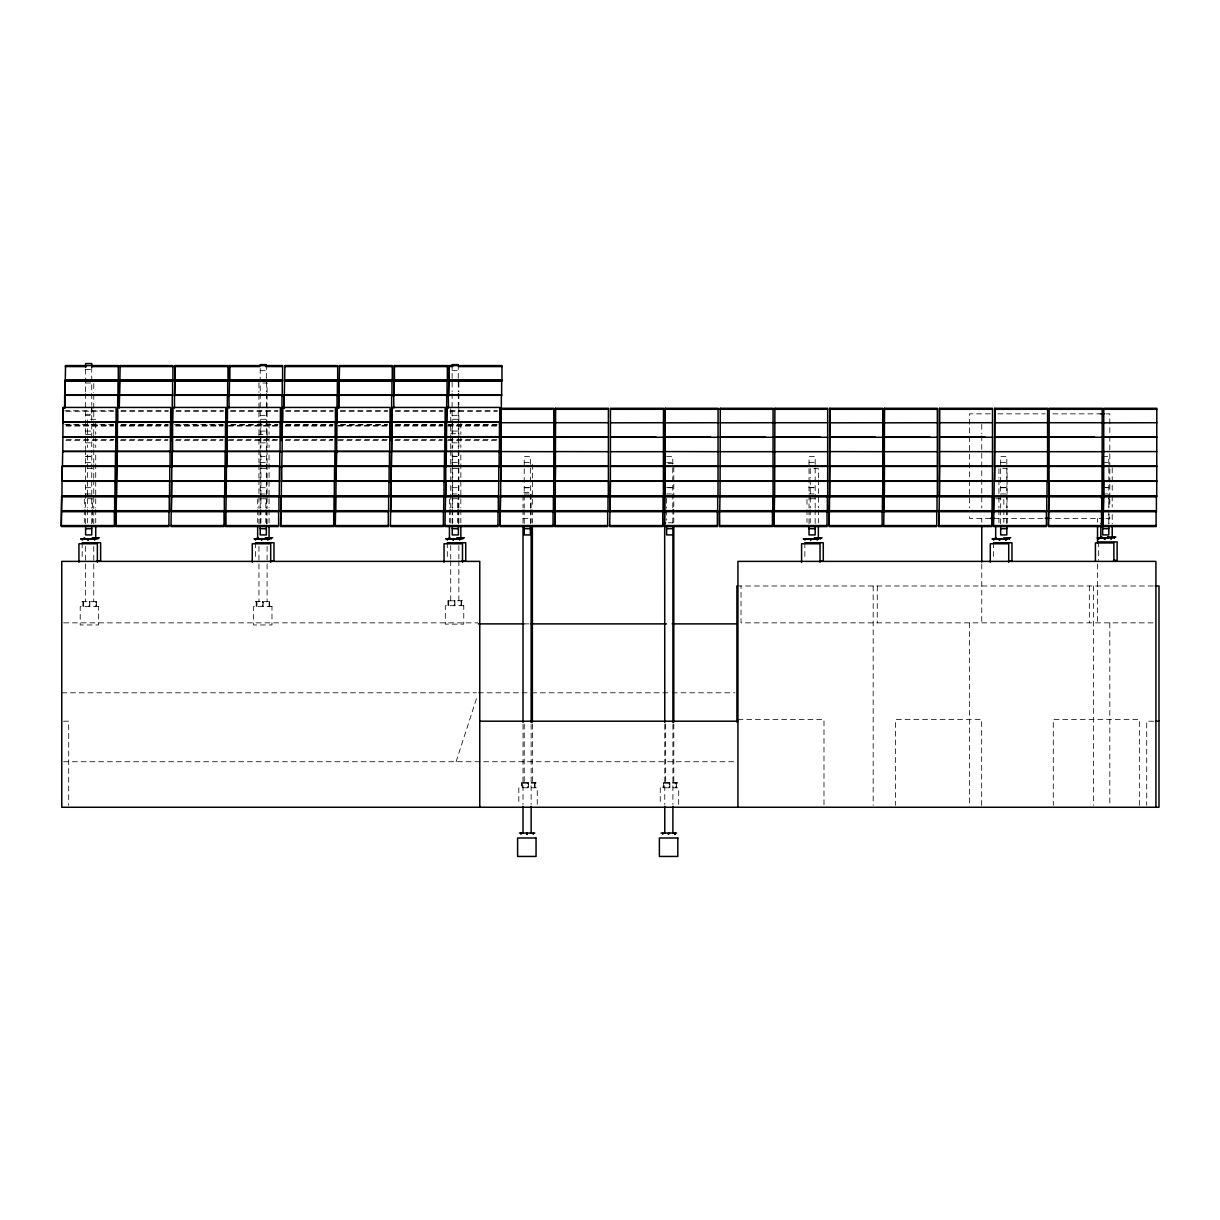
<?xml version="1.0" encoding="UTF-8"?>
<svg xmlns="http://www.w3.org/2000/svg" width="1220" height="1220" viewBox="0 0 1220 1220"><rect width="100%" height="100%" fill="white"/><g stroke="black" fill="none" stroke-linecap="round" stroke-linejoin="round"><path stroke-width="0.75" stroke-dasharray="5 3.75" d="M262.498 602.832L262.498 601.551L263.047 602.832M527.772 782.828L528.306 784.109L528.29 782.828M669.216 784.109L669.216 782.828L669.75 784.109M448.731 605.684L448.716 600.469L448.014 600.85M91.881 408.212L91.744 415.349L85.598 415.349M456.082 761.737L477.188 696.437M85.598 369.629L91.744 369.629M260.211 370.682L266.356 370.682M452.117 370.682L458.262 370.682M85.614 383.004L93.757 383.004L93.757 392.504M64.645 410.835L113.887 410.835M121.146 410.835L168.497 410.835M176.229 410.835L223.58 410.835M230.824 410.835L278.175 410.835M285.907 410.835L333.258 410.835M340.517 410.85L387.853 410.85M395.585 410.85L442.936 410.85M450.195 410.85L497.546 410.85M66.231 411.155L113.582 411.155M120.826 411.155L168.177 411.155M175.909 411.155L223.26 411.155M230.519 411.155L277.855 411.155M285.587 411.155L332.938 411.155M340.197 411.155L387.548 411.155M395.28 411.155L442.616 411.155M449.875 411.155L497.226 411.155M990.335 413.854L969.473 413.854L969.473 507.886M997.914 413.854L1045.342 413.854M1052.921 413.854L1100.333 413.854M1106.037 413.854L1109.819 413.854L1109.819 467.062M85.598 414.297L91.744 414.297M260.211 415.349L266.356 415.349M452.117 415.349L458.262 415.349M95.724 419.283L87.596 419.283L87.596 434.32M260.927 419.283L269.056 419.283M452.696 419.283L460.84 419.283M64.812 424.682L113.674 424.682M121.299 424.682L168.284 424.682M174.49 424.682L223.367 424.682M230.976 424.682L277.962 424.682M286.06 424.682L333.045 424.682M340.654 424.682L387.655 424.682M395.737 424.682L442.723 424.682M448.457 424.682L497.333 424.682M66.368 425.002L113.292 425.002M120.978 425.002L167.902 425.002M176.046 425.002L222.97 425.002M230.656 425.002L277.58 425.002M285.739 425.002L332.663 425.002M340.334 425.002L387.258 425.002M395.417 425.002L442.341 425.002M448.137 425.002L496.936 425.002M66.231 425.704L113.582 425.704M120.826 425.704L168.177 425.704M175.909 425.704L223.26 425.704M228.628 425.704L277.855 425.704M285.587 425.704L332.938 425.704M338.306 425.704L387.548 425.704M395.28 425.704L442.616 425.704M447.984 425.704L497.226 425.704M65.91 426.009L113.262 426.009M120.521 426.009L167.857 426.009M175.588 426.009L222.94 426.009M228.308 426.009L277.55 426.009M285.282 426.009L332.618 426.009M337.986 426.009L387.228 426.009M394.96 426.009L442.311 426.009M447.664 426.009L496.906 426.009M85.598 431.057L91.744 431.117M260.211 431.117L266.356 431.057M452.117 431.057L458.262 431.057M450.729 433.725L458.857 433.725M85.614 434.564L93.757 434.564L93.757 447.847M66.368 439.536L113.368 439.536L109.678 439.536M120.978 439.536L167.963 439.536M176.061 439.536L223.046 439.536M228.78 439.536L277.657 439.536L273.966 439.536M285.739 439.536L332.724 439.536L329.049 439.536M338.458 439.536L387.335 439.536L383.644 439.536M395.417 439.536L442.403 439.551M448.137 439.551L497.013 439.551M65.91 440.557L113.262 440.557M120.521 440.557L167.857 440.557M175.588 440.557L222.94 440.557M228.308 440.557L281.332 440.557M285.282 440.557L332.618 440.557M337.986 440.557L391.01 440.557M394.96 440.557L442.311 440.557M447.664 440.557L500.703 440.557M85.598 442.845L91.744 442.845M260.211 442.845L266.356 442.845M452.117 442.845L458.262 442.845M85.598 456.265L91.744 456.265M452.117 456.265L458.262 456.265M85.598 456.463L91.744 456.463M260.211 456.509L266.356 456.326M452.117 456.463L458.262 456.463M666.623 456.463L672.769 456.463L672.769 508.13M1102.666 456.463L1108.812 456.463L1108.812 508.099M85.598 462.487L91.744 462.532M260.211 462.532L266.356 462.593M452.117 462.487L458.262 462.532M524.219 462.593L530.364 462.593M666.623 462.532L672.769 462.532M809.028 462.532L815.173 462.532M1000.674 462.532L1006.82 462.532M1102.666 462.532L1108.812 462.532M668.118 463.6L673.806 463.6L673.806 507.307M87.596 468.632L95.724 468.632M260.927 468.632L269.056 468.632M452.696 468.632L460.84 468.632M524.219 487.573L530.364 487.573M666.623 487.573L672.769 487.573M809.028 487.573L815.173 487.573M1000.674 487.512L1006.82 487.512M1102.666 487.512L1108.812 487.512M85.598 487.741L91.744 487.634M260.211 487.634L266.356 487.802M452.117 487.741L458.384 487.634M524.219 487.802L530.364 487.802M668.148 487.741L672.769 487.741M809.028 487.741L815.173 487.741M1000.674 487.741L1006.82 487.741M1105.747 487.741L1108.812 487.741M85.598 493.963L91.744 493.963M260.211 494.008L266.356 494.008M452.117 493.963L458.262 493.963M524.219 494.008L530.364 494.008M666.623 493.963L672.769 493.963M809.028 493.963L815.173 493.963M1000.674 493.963L1006.82 493.963M1102.666 493.963L1108.812 493.963M815.128 498.751L806.984 498.751L806.984 507.855M995.703 498.751L1003.831 498.751L1003.831 507.855M523.014 518.561L531.142 518.561M1104.13 518.363L969.473 518.363L969.473 514.566M1106.037 518.363L1109.819 518.363L1109.819 514.566M668.255 522.785L672.906 522.785M736.91 585.981L1153.373 585.981M461.587 600.469L460.84 605.684M81.938 601.673L97.432 601.673M255.27 601.673L270.764 601.673M454.267 602.009L454.786 600.728M460.855 602.009L461.221 600.728M89.716 602.832L89.212 601.551M95.739 602.832L96.121 601.551M63.669 622.856L477.859 622.856M1153.022 622.856L741.013 622.856L741.013 585.981M523.975 623.878L529.678 623.878M61.762 692.808L476.456 692.808M478.347 692.808L529.678 692.808M531.584 692.808L670.375 692.808M672.266 692.808L735.004 692.808M737.932 719.48L823.988 719.48L823.988 805.398M63.501 721.203L68.701 721.203L68.701 805.398M1153.739 721.203L1146.708 721.203L1146.708 805.398M63.669 761.737L735.004 761.737M522.114 784.109L521.474 782.569L521.458 787.784M675.788 784.109L676.154 782.828M1139.343 805.398L1139.343 719.48L1053.287 719.48L1053.287 805.398M1112.213 467.794L1112.213 493.963M1112.213 495.838L1112.213 507.047M1112.213 514.52L1112.213 523.868M1109.819 468.953L1109.819 482.266M1109.819 484.157L1109.819 497.455M1109.819 499.361L1109.819 506.956M1109.819 622.856L1109.819 805.368M1108.965 497.928L1108.965 507.032M1108.965 514.306L1108.965 523.41M1108.812 509.975L1108.812 523.883M1098.686 541.909L1098.686 560.361M1097.527 518.363L1097.527 522.16M1097.527 563.96L1097.527 622.856M1093.425 585.981L1093.425 805.368M1089.338 585.981L1089.338 622.856M1007.079 477.966L1007.079 468.632L998.936 468.632L998.936 477.966M1007.079 479.841L1007.079 507.871M1007.079 509.746L1007.079 522.831M1006.82 508.099L1006.82 456.463L1000.674 456.463L1000.674 508.099M1006.82 509.975L1006.82 523.883M1003.831 509.67L1003.831 522.419M1000.674 509.975L1000.674 523.883M998.936 479.841L998.936 507.871M998.936 509.746L998.936 522.831M993.537 542.747L993.537 559.339M981.764 424.331L981.764 433.832M981.764 435.723L981.764 507.886M981.764 518.363L981.764 522.16M981.764 563.96L981.764 622.856M981.673 805.398L981.673 719.48L895.602 719.48L895.602 805.398M969.473 622.856L969.473 805.368M877.271 585.981L877.271 622.856M873.169 585.981L873.169 805.368M818.376 477.966L818.376 468.632L810.248 468.632L810.248 477.966M818.376 479.841L818.376 507.871M818.376 509.746L818.376 522.831M815.173 508.13L815.173 456.463L809.028 456.463L809.028 494.573M815.128 509.67L815.173 523.899M810.248 479.841L810.248 507.871M810.248 509.746L810.248 522.831M809.028 495.046L809.028 508.13M809.028 510.006L809.028 523.899M806.984 509.67L806.984 522.419M804.849 542.747L804.849 559.339M678.701 804.392L678.701 787.784L660.264 787.784L660.264 804.392M676.536 787.784L676.536 782.569L675.773 787.784M673.806 509.197L673.806 522.495M673.806 723.917L673.806 782.828M672.906 509.213L672.769 523.899M672.906 724.451L672.906 804.483M669.856 787.784L669.856 782.569L669.094 787.784M669.475 782.828L669.475 784.109M666.623 498.248L666.623 508.13M666.623 510.006L666.623 520.238M665.662 723.917L665.662 782.828M664.778 724.451L664.778 804.483M663.665 787.784L663.649 782.569L662.902 787.784M537.257 804.392L537.257 787.784L518.82 787.784L518.82 804.392M535.092 787.784L535.092 782.569L534.36 782.828M534.711 782.828L534.329 787.784M534.436 782.828L534.436 784.109M532.362 464.332L532.362 507.932M532.362 509.823L532.362 523.105M532.362 724.055L532.362 782.828M531.142 507.764L531.142 492.544L523.014 492.544L523.014 507.764M531.142 509.67L531.142 522.983M531.142 724.405L531.142 804.498M530.364 508.13L530.364 456.509L524.219 456.509L524.219 508.13M530.364 510.006L530.364 523.899M528.413 787.784L528.413 782.569L527.65 787.784M528.031 782.828L528.031 784.109M524.219 509.823L524.219 523.899M524.219 724.055L524.219 782.828M523.014 509.67L523.014 522.983M523.014 724.405L523.014 804.498M522.221 784.109L522.221 787.784M462.532 600.728L447.054 600.85M461.602 600.469L461.602 605.684M460.84 423.035L460.84 434.32M460.84 436.211L460.84 447.496M460.84 455.014L460.84 507.871M460.84 509.563L460.84 522.831M458.857 382.18L458.857 391.681M458.857 393.587L458.857 404.979M458.857 406.885L458.857 448.914M458.857 450.485L458.857 507.733M458.857 509.441L458.857 522.922M458.857 545.569L458.857 558.973M458.857 560.788L458.857 600.728M458.262 364.612L458.262 391.574M458.262 393.465L458.262 448.914M458.262 450.744L458.384 508.161M458.384 510.036L458.384 523.929M457.576 507.855L457.576 498.751L449.433 498.751L449.433 507.855M457.576 509.67L457.576 522.419M454.923 605.684L454.923 600.469L454.16 605.684M454.541 600.728L454.541 602.009M452.696 423.035L452.696 434.32M452.696 436.211L452.696 447.496M452.696 455.014L452.696 507.871M452.696 509.563L452.696 522.831M452.117 364.612L452.117 391.574M452.117 393.465L452.117 448.914M452.117 450.744L452.239 494.649M452.239 495.106L452.239 508.161M452.239 510.036L452.239 523.929M450.729 408.639L450.729 448.914M450.729 450.485L450.729 507.733M450.729 509.441L450.729 522.922M450.729 545.569L450.729 558.973M450.729 560.788L450.729 600.728M449.433 509.67L449.433 522.419M447.969 600.469L447.969 605.684M447.298 542.747L447.298 559.339M269.833 606.523L269.452 601.551M269.056 423.035L269.056 434.32M269.056 436.211L269.056 447.496M269.056 455.014L269.056 507.871M269.056 509.563L269.056 522.831M269.071 602.832L269.071 606.523M267.088 392.504L267.088 383.004L258.945 383.004L258.945 392.504M267.088 394.411L267.088 419.116M267.088 420.87L267.088 434.32M267.088 447.847L267.088 434.564L258.945 434.564L258.945 447.847M267.088 449.738L267.088 463.02M267.088 464.622L267.088 478.209M267.088 479.826L267.088 508.572M267.088 510.265L267.088 523.746M267.088 546.392L267.088 601.551M266.356 364.612L266.356 391.574M266.356 393.465L266.356 452.635M266.356 455.136L266.356 508.161M266.356 510.036L266.356 523.929M265.808 507.855L265.808 498.751L257.664 498.751L257.664 507.855M265.808 509.67L265.808 522.419M263.154 606.523L263.154 601.292L262.392 606.523M262.773 601.551L262.773 602.832M260.927 423.035L260.927 434.32M260.927 436.211L260.927 447.496M260.927 455.014L260.927 507.871M260.927 509.563L260.927 522.831M260.211 368.409L260.211 391.574M260.211 393.465L260.211 448.96M260.211 450.805L260.211 494.649M260.211 495.106L260.211 508.161M260.211 510.036L260.211 523.929M258.945 394.411L258.945 419.116M258.945 420.87L258.945 434.32M258.945 449.738L258.945 463.02M258.945 464.622L258.945 478.209M258.945 479.826L258.945 508.572M258.945 510.265L258.945 523.746M258.945 546.392L258.945 601.551M257.664 509.67L257.664 522.419M256.962 606.523L256.856 601.551M256.2 601.292L256.2 606.523M255.514 542.747L255.514 559.339M96.502 606.523L96.502 601.292L95.739 606.523M95.724 423.035L95.724 434.32M95.724 436.211L95.724 447.496M95.724 455.014L95.724 507.871M95.724 509.563L95.724 522.831M93.757 394.411L93.757 419.116M93.757 420.87L93.757 434.32M93.757 449.738L93.757 463.02M93.757 464.622L93.757 478.209M93.757 479.826L93.757 508.572M93.757 510.265L93.757 523.746M93.757 546.392L93.757 601.551M92.476 507.855L92.476 498.751L84.332 498.751L84.332 507.855M92.476 509.67L92.476 522.419M91.744 367.312L91.744 392.154M91.744 393.587L91.744 405.299M91.744 406.733L91.744 452.589M91.744 455.106L91.744 508.161M91.744 510.036L91.744 523.929M89.822 606.523L89.822 601.292L89.06 606.523M89.441 601.551L89.441 602.832M87.596 436.211L87.596 447.496M87.596 455.014L87.596 507.871M87.596 509.563L87.596 522.831M85.598 369.187L85.614 392.504M85.598 393.587L85.598 448.914M85.614 449.738L85.614 508.572M85.598 510.036L85.598 523.929M85.614 546.392L85.614 601.551M84.332 509.67L84.332 522.419M83.631 606.523L83.524 601.551M82.868 601.292L82.868 606.523M82.182 542.747L82.182 559.339M463.768 605.684L445.315 605.684L445.315 624.137L463.768 624.137L463.768 605.684M98.652 606.523L80.215 606.523L80.215 624.96L98.652 624.96L98.652 606.523M271.984 606.523L253.546 606.523L253.546 624.96L271.984 624.96L271.984 606.523M536.022 782.828L520.543 782.95L536.022 782.95M677.481 782.828L661.987 782.95L677.481 782.95"/><path stroke-width="1.5" d="M87.886 540.079L88.419 538.813M94.565 540.079L94.84 538.813M452.986 540.079L453.504 538.813M459.666 540.079L459.94 538.813M533.231 834.312L533.506 833.031M668.316 834.312L668.834 833.031M999.76 538.813L999.775 540.079L999.241 538.813M1104.893 537.974L1104.923 539.255L1104.207 538.111M1107.623 538.218L1107.623 536.952L1107.623 538.218L1108.172 536.952L1115.888 537.074M227.683 394.975L174.643 394.975L174.963 365.573L227.987 365.573L227.987 381.128L174.963 381.128M229.726 365.573L282.598 365.573L282.598 381.128L229.573 381.128L229.573 365.573L229.573 380.121L282.598 380.121M447.038 394.975L394.014 394.975L394.334 365.573L447.359 365.573L447.359 381.128L394.334 381.128M501.649 394.975L448.548 394.975L448.929 365.573L501.969 365.573L501.969 381.128L448.929 381.128M120.124 380.121L172.92 380.121M64.812 408.014L64.965 380.426L117.989 380.426L117.989 395.982M172.279 410.835L172.279 395.28L119.423 395.28L119.255 408.014L119.575 380.426L172.6 380.426L172.6 395.982M174.887 380.121L227.987 380.121M284.885 380.121L337.681 380.121M339.175 380.121L392.276 380.121M394.258 380.121L447.359 380.121M338.779 408.014L338.931 380.426L391.971 380.426L391.971 395.982M64.889 394.975L117.989 394.975M229.177 394.975L282.277 394.975M284.26 394.975L337.361 394.975M284.016 408.014L284.016 395.28L337.04 395.28L337.04 422.989M63.074 422.989L63.303 407.434L116.098 407.434L116.098 422.989M227.362 407.434L280.387 407.434L280.387 422.989M282.43 422.989L282.674 407.434L335.454 407.434L335.454 422.989M337.04 407.434L390.064 407.434L390.064 422.989M446.718 407.434L499.742 407.434L499.742 422.989M500.841 481.29L553.712 481.29L553.712 496.845L500.673 496.845L500.764 408.288L553.788 408.288L553.788 481.991M555.283 481.29L608.307 481.29L608.307 496.845L555.283 496.845L555.375 408.288L608.399 408.288L608.399 481.991M664.564 510.692L665.053 408.288L718.077 408.288L718 496.845L664.961 496.845M882.441 510.692L829.402 510.692L829.722 408.288L882.746 408.288L882.746 496.845L829.722 496.845M937.036 510.692L883.936 510.692L884.332 408.288L937.356 408.288L937.356 496.845L884.332 496.845M939.644 408.288L992.516 408.288L992.439 496.845L939.4 496.845L939.491 408.288L939.491 466.116L992.516 466.116M994.559 481.991L994.803 408.288L1047.583 408.288L1047.583 481.991M62.998 421.983L116.098 421.983M172.996 421.983L225.776 421.983M117.516 422.288L170.388 422.288L170.388 452.284M227.286 421.983L280.387 421.983M282.354 421.983L335.454 421.983M225.151 466.116L172.111 466.116L172.432 422.288L225.456 422.288L225.456 452.284M392.352 421.983L445.147 421.983M391.406 466.116L391.803 422.288L444.827 422.288L444.827 452.284M501.008 422.715L553.788 422.715M555.375 422.715L608.399 422.715M610.61 422.821L663.482 422.715M664.976 422.837L718.077 422.715M773.068 422.715L720.212 422.821M829.646 422.821L882.746 422.715M884.805 422.821L937.356 422.715M939.491 422.715L992.516 422.715M1156.804 422.715L1103.932 422.837M115.778 436.714L62.678 436.836L115.778 436.836M117.273 436.836L170.388 436.714M172.355 436.836L225.456 436.836M226.966 436.836L280.066 436.714M282.354 436.836L335.149 436.836M446.566 436.714L499.437 436.714M446.322 436.836L499.437 436.836M501.008 437.263L553.788 437.263M665.22 437.141L718.077 437.263M664.976 437.263L710.711 437.263M719.968 437.263L773.068 437.263M774.807 437.141L827.678 437.263M829.646 437.263L882.746 437.263M937.356 437.263L884.485 437.263M939.644 437.141L992.516 437.263M994.483 437.263L1047.583 437.263L995.032 437.263M1049.322 437.141L1102.194 437.263M62.998 451.263L115.778 451.263M117.273 451.263L170.388 451.263M169.748 480.97L116.647 480.97L117.044 451.568L170.068 451.568L170.068 467.138M172.355 451.263L225.456 451.263M282.354 451.263L335.149 451.263M446.322 451.263L499.437 451.263M389.119 480.985L336.095 480.985L336.4 451.568L389.439 451.568L389.439 467.138M555.527 451.583L608.399 451.69M610.366 451.69L663.482 451.69M665.22 451.583L718.077 451.69M774.563 451.69L827.678 451.69M884.256 451.69L937.356 451.69M939.644 451.583L992.516 451.69M994.483 451.69L1047.583 451.69M1049.093 451.69L1102.194 451.69M62.357 466.116L115.458 466.116M61.945 481.29L114.985 481.29L114.985 496.845L61.945 496.845L62.113 466.436L115.153 466.436L115.153 481.991M336.323 466.116L389.439 466.116M281.317 481.29L334.341 481.29L334.341 496.845L281.317 496.845L281.485 466.436L334.509 466.436L334.509 481.991M664.976 466.116L718.077 466.116M500.764 466.436L553.788 466.436M555.375 466.436L608.399 466.436M774.563 466.116L827.678 466.116M665.053 466.436L718.077 466.436M829.646 466.116L882.746 466.116M829.722 466.436L882.746 466.436M884.332 466.436L937.356 466.436M1049.093 466.116L1102.194 466.116M939.491 466.436L992.516 466.436M994.559 466.436L1047.583 466.436M226.325 480.985L279.441 480.985M281.408 480.985L334.509 480.985M664.976 480.985L773.068 480.985M664.961 481.29L718 481.29M774.563 480.985L827.678 480.985L820.313 480.985M829.646 480.985L882.746 480.985M829.722 481.29L882.746 481.29M884.332 481.29L937.356 481.29M939.4 481.29L992.439 481.29M1049.093 480.985L1102.194 480.985M62.189 495.838L114.985 495.838M61.244 525.545L61.625 496.143L114.665 496.143L114.665 511.699L61.625 511.699M226.157 495.838L279.258 495.838M281.24 495.838L334.341 495.838M336.156 495.838L388.951 495.838M333.716 525.545L280.6 525.545L280.996 496.143L334.021 496.143L334.021 511.699L280.996 511.699M334.966 525.545L335.607 496.143L388.631 496.143L388.631 511.699L335.607 511.699M445.529 495.838L498.629 495.838M500.596 495.838L553.712 495.838M553.072 525.545L500.047 525.545L500.368 496.143L553.392 496.143L553.392 511.699L500.368 511.699M555.527 495.838L608.307 495.838M665.205 495.838L665.129 481.29M554.81 525.545L554.963 496.143L608.002 496.143L608.002 511.699L554.963 511.699M774.563 495.838L827.678 495.838M829.646 495.838L882.746 495.838M827.038 525.545L773.938 525.545L774.334 496.143L827.358 496.143L827.358 511.699L774.334 511.699M1046.409 525.545L993.385 525.545L993.69 496.143L1046.729 496.143L1046.729 511.699L993.69 511.699M116.159 510.692L169.26 510.692M171.242 510.692L224.343 510.692M226.157 510.692L278.953 510.692M335.531 510.692L388.631 510.692M225.761 510.997L278.633 510.997L278.633 526.552L225.608 526.552L225.608 510.997L225.608 525.545L278.633 525.545M445.529 510.692L498.309 510.692M500.291 510.692L553.392 510.692M719.647 510.692L772.748 510.692M719.571 510.997L772.443 510.997L772.443 526.567L719.404 526.567L719.404 510.997L719.571 525.545L772.443 525.545M993.614 510.692L1046.729 510.692M1048.697 510.692L1101.797 510.692M938.942 510.997L991.799 510.997L991.799 526.567L938.775 526.567L938.775 510.997L938.942 525.545L991.799 525.545M171.242 525.545L224.023 525.545M390.293 525.545L443.394 525.545M554.566 525.545L607.682 525.545M609.649 525.545L662.75 525.545M664.564 525.545L717.36 525.545M883.615 525.545L936.731 525.545M1102.987 525.545L1156.087 525.545M260.211 364.612L266.356 364.612M452.117 364.612L458.262 364.612M65.285 366.579L86.117 366.579M91.79 366.579L118.309 366.579M119.88 366.579L172.92 366.579M174.963 366.579L227.987 366.579M229.573 366.579L259.875 366.579M265.548 366.579L282.598 366.579M284.641 366.579L337.681 366.579M339.251 366.579L392.276 366.579M394.334 366.579L447.359 366.579M448.929 366.579L452.727 366.579M458.4 366.579L501.969 366.579M118.309 380.121L65.438 380.121M501.969 380.121L448.929 380.121L449.097 365.573M172.6 394.975L119.499 394.975L119.728 380.426M391.971 394.975L338.931 394.975L339.099 380.426M500.764 409.295L553.788 409.295M555.375 409.295L608.399 409.295M610.442 409.295L663.482 409.295M665.053 409.295L718.077 409.295M720.044 409.295L773.068 409.295M774.654 409.295L827.678 409.295M829.722 409.295L882.746 409.295M884.332 409.295L937.356 409.295M939.491 409.295L992.516 409.295M994.559 409.295L1047.583 409.295M1049.169 409.295L1102.194 409.295M1103.764 409.295L1156.804 409.295M1100.333 413.854L1104.13 413.854M170.708 421.983L117.837 421.983M390.064 421.983L337.04 421.983L337.193 407.434M499.742 421.983L446.642 421.983L446.886 407.434M827.678 422.715L774.654 422.715M1047.583 422.715L994.727 422.837M1102.194 422.715L1049.169 422.715M225.456 436.714L172.6 436.836M335.149 436.714L282.11 436.714M389.744 436.714L336.72 436.714M444.827 436.714L391.955 436.836M117.593 436.836L170.388 436.836M280.066 436.836L227.042 436.714M389.744 436.836L336.888 436.836M392.032 436.836L444.827 436.836M553.788 437.141L500.764 437.141M608.399 437.141L555.527 437.263M663.482 437.263L610.442 437.141M1156.804 437.141L1103.764 437.141M555.603 437.263L608.399 437.263M656.101 437.263L610.61 437.263M720.517 437.263L765.702 437.263M775.127 437.263L820.313 437.263M830.195 437.263L875.38 437.263M884.805 437.263L929.991 437.263M939.964 437.263L985.15 437.263M1049.642 437.263L1094.828 437.263M1104.237 437.263L1156.804 437.263M280.066 451.263L227.042 451.263L227.362 395.28L174.49 395.28L174.49 408.014M389.744 451.263L336.888 451.263M444.827 451.263L391.727 451.263L391.955 422.288M553.788 451.69L500.764 451.568M773.068 451.69L720.212 451.69M882.746 451.69L829.722 451.583M1156.804 451.583L1103.764 451.583M170.068 466.116L117.044 466.116L117.196 451.568M279.746 466.116L226.645 466.116L227.042 410.133M334.829 466.116L281.957 466.116M444.507 466.116L391.483 466.116M499.117 466.116L446.093 466.116L446.413 410.133M553.788 466.116L500.764 466.116L500.932 408.288M608.399 466.116L555.298 466.116L555.527 408.288M663.482 466.116L610.61 466.116M773.068 466.116L720.212 466.116M937.356 466.116L884.332 466.116L884.485 408.288M1047.583 466.116L994.483 466.116L994.727 408.288M1156.804 466.116L1103.932 466.116M663.482 466.436L610.442 466.436M773.068 466.436L720.044 466.436M827.678 466.436L774.654 466.436M1102.194 466.436L1049.169 466.436M1156.804 466.436L1103.764 466.436M937.356 480.985L884.332 480.985L884.485 466.436M992.516 480.985L939.4 480.985L939.644 466.436M1047.583 480.985L994.483 480.985L994.727 466.436M1156.804 480.985L1103.932 480.985M61.808 480.97L115.153 480.97M224.831 480.985L171.959 480.97M444.202 480.985L391.162 480.985L391.483 451.568L444.507 451.568L444.507 467.138M498.797 480.985L445.94 480.985M553.788 480.985L500.764 480.985L500.932 466.436M608.399 480.985L555.298 480.985L555.527 466.436M663.482 480.985L610.61 480.985M224.663 481.29L171.639 481.29L171.319 510.692M279.258 481.29L226.234 481.29L226.234 496.845L279.258 496.845L279.441 466.436L226.401 466.436L226.234 495.838M498.629 481.29L445.757 481.29L445.605 496.845L498.629 496.845L498.797 466.436L445.773 466.436L445.757 495.838M663.39 481.29L610.366 481.29L609.97 510.692L663.07 510.692M773.068 481.29L720.044 481.29M827.678 481.29L774.654 481.29M1102.118 481.29L1049.093 481.29L1048.773 510.692M1156.728 481.29L1103.688 481.29L1103.307 510.692L1156.407 510.692M169.58 495.838L116.479 495.838L116.724 466.436L169.748 466.436L169.748 481.991M224.663 495.838L171.547 495.838L171.806 466.436L224.831 466.436L224.663 496.845L171.639 496.845M444.019 495.838L390.995 495.838L391.162 466.436L444.202 466.436L444.202 481.991M610.046 495.838L663.39 495.838M718 495.838L664.656 495.838L664.778 722.56M773.068 495.838L720.212 495.838M937.356 495.838L884.332 495.838L884.485 481.29M992.439 495.838L939.4 495.838L939.568 481.29M1047.034 495.838L994.178 495.838M1102.118 495.838L1049.017 495.838L1049.169 408.288L1102.194 408.288L1102.118 496.845L1049.093 496.845M1103.383 495.838L1156.728 495.838M116.556 496.845L169.58 496.845L169.58 481.29L116.556 481.29L116.235 510.692M390.995 496.845L444.019 496.845L444.019 481.29L390.995 481.29L390.674 510.692L443.714 510.692M610.366 496.845L663.39 496.845L663.482 408.288L610.442 408.288L610.366 495.838M1103.688 496.845L1156.728 496.845L1156.804 408.288L1103.764 408.288L1103.688 495.838M1101.096 497.928L1103.368 497.928M114.665 510.692L61.549 510.692L61.793 496.143M334.021 510.692L280.996 510.692L281.164 496.143M608.002 510.692L554.886 510.692L555.13 496.143M717.68 510.692L664.656 510.692M827.358 510.692L774.334 510.692L774.486 496.143M992.119 510.692L939.247 510.692M116.235 511.699L169.26 511.699L169.26 496.143L116.235 496.143L115.839 525.545L168.955 525.545M664.656 511.699L717.68 511.699L717.68 496.143L664.656 496.143M829.402 511.699L882.441 511.699L882.441 496.143L829.402 496.143L829.097 525.545L882.121 525.545M1048.773 511.699L1101.797 511.699L1101.797 496.143L1048.773 496.143L1048.377 525.545L1101.492 525.545M990.335 518.363L994.132 518.363M1045.342 518.363L1049.124 518.363M664.778 522.785L665.617 522.785M1101.096 523.426L1103.368 523.426M114.344 525.545L61.32 525.545M388.311 525.545L335.286 525.545M498.004 525.545L445.132 525.545M85.598 528.687L91.744 528.687M260.211 528.687L266.356 528.687M452.239 528.687L458.384 528.687M524.219 528.687L530.364 528.687M666.623 528.687L672.769 528.687M809.028 528.687L815.173 528.687M1000.674 528.687L1006.82 528.687M1102.666 528.687L1108.812 528.687M672.769 534.909L666.623 534.909L666.623 527.574M1100.409 537.074L1101.324 536.952M258.167 537.776L257.252 537.898M265.243 537.776L272.731 537.776M449.951 537.776L449.021 537.898M456.768 537.776L464.5 537.776M814.304 537.776L822.051 537.776M996.191 537.776L995.261 537.898M1101.98 538.218L1101.98 536.952M1114.211 538.218L1114.577 536.952M1009.062 539.057L1009.443 537.776M1098.732 539.255L1098.732 537.974M82.335 540.079L82.228 538.813M255.56 540.079L255.56 538.813M447.343 540.079L447.343 538.813M804.986 540.079L804.88 538.813M993.69 540.079L993.583 538.813M1005.814 540.079L1006.18 538.813M1098.686 541.909L1117.123 541.909L1117.123 560.361L1113.433 560.361M82.182 542.747L100.635 542.747L100.635 561.185L96.944 561.185M255.514 542.747L273.966 542.747L273.966 561.185L270.276 561.185M447.298 542.747L465.735 542.747L465.735 561.185L462.045 561.185M804.849 542.747L823.286 542.747L823.286 561.185L819.596 561.185M993.537 542.747L1011.975 542.747L1011.975 561.185L1008.299 561.185M1155.188 585.981L1159 585.981L1159 807.259L61.762 807.259L61.762 561.383L479.765 561.383L479.765 807.259M478.347 623.878L523.975 623.878M531.188 623.878L666.425 623.878M672.144 623.878L736.91 623.878M479.765 721.203L737.932 721.203M1155.493 721.203L1159 721.203M520.909 834.312L520.909 833.031M662.765 834.312L662.673 833.031M674.904 834.312L675.27 833.031M394.334 365.573L394.487 380.121M174.963 380.121L175.131 365.573M64.965 394.975L65.133 380.426M282.43 407.434L282.598 421.983M117.669 407.434L170.708 407.434L170.708 422.989M63.074 421.983L63.226 407.434M227.362 421.983L227.515 407.434M336.72 422.288L389.744 422.288L389.744 452.284M446.398 422.288L499.437 422.288L499.437 452.284M172.432 422.288L172.6 451.263M227.042 422.288L280.066 422.288L280.066 452.284M446.398 451.263L446.718 395.28L393.694 395.28L393.862 408.014M829.722 466.116L829.89 408.288M665.053 466.116L665.22 408.288M336.4 466.116L336.567 451.568M281.485 466.436L281.652 480.985M665.053 480.985L665.22 466.436M829.722 480.985L829.89 466.436M62.113 480.97L62.281 466.436M335.912 481.29L388.951 481.29L388.951 496.845L335.912 496.845L336.095 466.436L389.119 466.436L389.119 481.991M829.722 495.838L829.89 481.29M335.607 496.143L335.759 510.692M993.69 510.692L993.858 496.143M500.368 510.692L500.52 496.143M1155.919 807.259L1155.919 561.383L737.932 561.383L737.932 807.259M1114.302 536.952L1114.302 538.218M1113.86 561.383L1113.86 542.946L1095.423 542.946L1095.423 561.383M1112.64 537.974L1097.146 537.974M1112.213 525.728L1112.213 536.952M1111.328 537.974L1110.947 539.255L1111.054 537.974M1108.812 525.728L1108.812 534.909L1102.666 534.909L1102.666 456.463M1107.897 536.952L1107.897 538.218M1104.649 537.974L1104.649 539.255M1104.405 537.974L1104.374 539.255M1100.821 527.055L1100.821 537.974M1097.527 525.957L1097.527 543.053M1010.755 537.776L1003.496 537.898M1009.169 537.776L1009.169 539.057M1008.726 562.207L1008.726 543.769L990.289 543.769L990.289 562.207M1006.82 525.728L1006.82 534.909L1000.674 534.909L1000.674 527.558M1005.92 538.813L1005.92 540.079M999.5 538.813L999.5 540.079M999.073 538.813L999.241 540.079M995.688 526.064L995.688 538.813M981.764 525.957L981.764 562.054M820.74 537.776L820.374 539.057L820.465 537.776M820.023 562.207L820.023 543.769L801.586 543.769L801.586 562.207M818.376 526.567L818.376 537.776M817.491 538.813L817.11 540.079L817.217 538.813M815.173 525.744L815.173 534.909L809.028 534.909L809.028 527.574M811.056 538.813L810.537 540.079L810.568 538.813M810.812 538.813L810.812 540.079M736.91 585.981L736.91 722.194M676.582 833.031L661.103 833.031M674.995 833.031L674.995 834.312M673.806 526.308L673.806 722.026M672.906 526.354L672.906 722.56M672.906 806.374L672.906 833.031M668.591 833.031L668.591 834.312M664.778 806.374L664.778 833.031M534.817 833.031L519.339 833.031M532.362 526.887L532.362 722.164M531.142 526.186L531.142 722.499M531.142 806.359L531.142 833.031M530.364 525.744L530.364 534.909L524.219 534.909L524.219 527.574M527.07 833.031L527.101 834.312L526.552 833.031M526.826 833.031L526.826 834.312M523.014 526.186L523.014 722.499M523.014 806.359L523.014 833.031M501.649 395.982L501.649 380.426L448.853 380.426L448.625 395.982M501.328 409.828L501.328 395.28L448.304 395.28L448.457 408.014M499.117 467.138L499.117 451.583L446.322 451.583L446.093 467.138M463.188 537.776L462.822 539.057L462.914 537.776M462.487 562.207L462.487 543.769L444.034 543.769L444.034 562.207M460.84 526.491L460.84 537.776M458.384 525.759L458.384 534.909L452.239 534.909L452.239 527.589M453.261 538.813L453.261 540.079M449.433 526.064L449.433 538.813M447.038 395.982L447.038 380.426L394.258 380.426L394.014 395.982M446.093 425.002L446.093 440.557M445.147 422.989L445.147 407.434L392.352 407.434L392.108 422.989M391.65 410.85L391.65 395.28L338.626 395.28L338.626 408.014M391.33 410.133L391.33 424.682M391.01 425.002L391.01 440.557M337.361 395.982L337.361 380.426L284.565 380.426L284.336 395.982M336.72 410.133L336.72 452.284M336.415 425.002L336.415 440.557M335.149 452.284L335.149 422.288L282.354 422.288L282.11 452.284M334.829 467.138L334.829 451.568L282.034 451.568L281.805 467.138M284.184 395.28L284.184 408.014M282.277 395.982L282.277 380.426L229.497 380.426L229.253 395.982M281.972 410.835L281.972 395.28L228.933 395.28L229.101 408.014M281.652 410.133L281.652 424.682M281.332 425.002L281.332 440.557M279.746 467.138L279.746 451.568L226.966 451.568L226.722 467.138M271.419 537.776L271.053 539.057L271.145 537.776M270.703 562.207L270.703 543.769L252.265 543.769L252.265 562.207M269.056 526.491L269.056 537.776M268.171 538.813L267.79 540.079L267.897 538.813M266.356 525.759L266.356 534.909L260.211 534.909L260.211 527.589M261.736 538.813L261.751 540.079L261.217 538.813M261.492 538.813L261.492 540.079M257.664 526.064L257.664 538.813M227.683 395.982L227.683 380.426L174.887 380.426L174.643 395.982M226.722 425.002L226.722 440.557M225.776 422.989L225.776 407.434L172.996 407.434L172.752 422.989M225.151 467.138L225.151 451.568L172.355 451.568L172.111 467.138M171.974 410.133L171.974 424.682M171.654 425.002L171.654 440.557M117.669 422.989L117.684 395.28L64.645 395.28L64.645 408.014M117.364 410.133L117.364 452.269M117.044 425.002L117.044 440.557M115.778 452.269L115.778 422.288L62.998 422.288L62.754 452.269M115.458 467.138L115.458 451.568L62.678 451.568L62.433 467.138M99.4 537.776L92.141 537.776M98.088 537.776L97.722 539.057L97.813 537.776M97.371 562.207L97.371 543.769L78.934 543.769L78.934 562.207M95.724 526.491L95.724 537.776M91.744 367.312L91.744 363.56L85.598 363.56L85.598 367.312M91.744 527.589L91.744 534.909L85.598 534.909L85.598 527.589M88.16 538.813L88.16 540.079M84.744 537.898L83.921 537.898M65.529 365.573L65.285 381.128L118.309 381.128L118.309 365.573L65.529 365.573M120.124 365.573L119.88 381.128L172.92 381.128L172.92 365.573L120.124 365.573M284.885 365.573L284.641 381.128L337.681 381.128L337.681 365.573L284.885 365.573M339.495 365.573L339.251 381.128L392.276 381.128L392.276 365.573L339.495 365.573M720.288 408.288L720.044 496.845L773.068 496.845L773.068 408.288L720.288 408.288M774.883 408.288L774.654 496.845L827.678 496.845L827.678 408.288L774.883 408.288M994.254 481.29L994.01 496.845L1047.034 496.845L1047.034 481.29L994.254 481.29M171.547 496.143L171.319 511.699L224.343 511.699L224.343 496.143L171.547 496.143M226.157 496.143L225.913 511.699L278.953 511.699L278.953 496.143L226.157 496.143M390.918 496.143L390.674 511.699L443.714 511.699L443.714 496.143L390.918 496.143M445.529 496.143L445.285 511.699L498.309 511.699L498.309 496.143L445.529 496.143M610.29 496.143L610.046 511.699L663.07 511.699L663.07 496.143L610.29 496.143M719.968 496.143L719.724 511.699L772.748 511.699L772.748 496.143L719.968 496.143M884.256 496.143L884.012 511.699L937.036 511.699L937.036 496.143L884.256 496.143M939.324 496.143L939.095 511.699L992.119 511.699L992.119 496.143L939.324 496.143M1103.612 496.143L1103.383 511.699L1156.407 511.699L1156.407 496.143L1103.612 496.143M61.549 510.997L61.32 526.552L114.344 526.552L114.344 510.997L61.549 510.997M116.159 510.997L115.915 526.552L168.955 526.552L168.955 510.997L116.159 510.997M171.242 510.997L170.998 526.552L224.023 526.552L224.023 510.997L171.242 510.997M280.92 510.997L280.676 526.552L333.716 526.552L333.716 510.997L280.92 510.997M335.531 510.997L335.286 526.552L388.311 526.552L388.311 510.997L335.531 510.997M390.598 510.997L390.369 526.552L443.394 526.552L443.394 510.997L390.598 510.997M445.208 510.997L444.964 526.552L498.004 526.552L498.004 510.997L445.208 510.997M500.291 510.997L500.047 526.552L553.072 526.552L553.072 510.997L500.291 510.997M554.886 510.997L554.658 526.552L607.682 526.552L607.682 510.997L554.886 510.997M609.97 510.997L609.726 526.552L662.75 526.552L662.75 510.997L609.97 510.997M664.564 510.997L664.336 526.552L717.36 526.567L717.36 510.997L664.564 510.997M774.258 510.997L774.014 526.567L827.038 526.567L827.038 510.997L774.258 510.997M829.326 510.997L829.097 526.567L882.121 526.567L882.121 510.997L829.326 510.997M883.936 510.997L883.692 526.567L936.731 526.567L936.731 510.997L883.936 510.997M993.614 510.997L993.385 526.567L1046.409 526.567L1046.409 510.997L993.614 510.997M1048.697 510.997L1048.453 526.567L1101.492 526.567L1101.492 510.997L1048.697 510.997M1103.307 510.997L1103.063 526.567L1156.087 526.567L1156.087 510.997L1103.307 510.997M96.151 538.813L80.657 538.935L96.151 538.935M269.483 538.813L253.989 538.813L269.483 538.935M461.251 538.813L445.757 538.813L461.251 538.935M818.803 538.813L803.309 538.935L818.803 538.935M1007.506 538.813L992.012 538.935L1007.506 538.935M536.053 838.003L517.615 838.003L517.615 856.44L536.053 856.44L536.053 838.003M677.817 838.003L659.38 838.003L659.38 856.44L677.817 856.44L677.817 838.003"/></g></svg>
